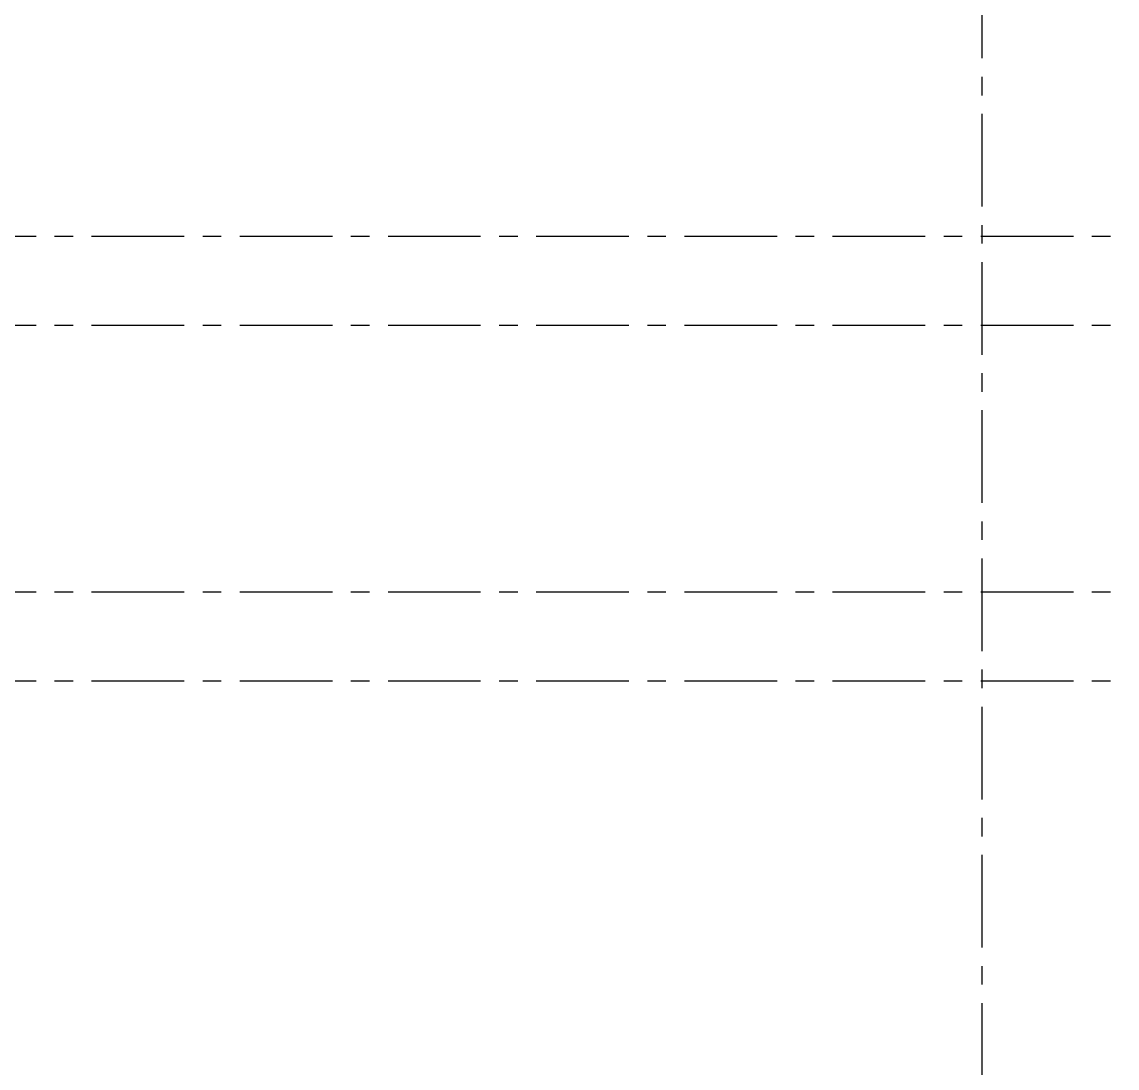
# Model space of a CAD drawing. Header units: inches. Extents: x 50027 to 54188, y -4291 to 1318.
# Drawn here: x 52068.8 to 52142.7, y 800.1 to 870.7 of the extents above; entities that cross this region are included whole.
import ezdxf

# ---------------------------------------------------------------- set-up
doc = ezdxf.new("R2010")
doc.units = ezdxf.units.IN
doc.linetypes.add('CENTER', pattern=[2, 1.25, -0.25, 0.25, -0.25])
doc.layers.add('ROAD CL', color=251, linetype='CENTER')

msp = doc.modelspace()

# ---------------------------------------------------------------- linework, layer by layer
at = {"layer": 'ROAD CL', "ltscale": 5}
for p, q in [((52133.55147, 688.2442), (52133.55147, 1318.19728)), ((51173.46549, 856.2442), (52445.63744, 856.2442)), ((51173.46549, 850.2442), (52445.63744, 850.2442)), ((51173.46549, 832.2442), (52445.63744, 832.2442)), ((51173.46549, 826.2442), (52445.63744, 826.2442))]:
    msp.add_line(p, q, dxfattribs=at)

doc.saveas('drawing.dxf')
